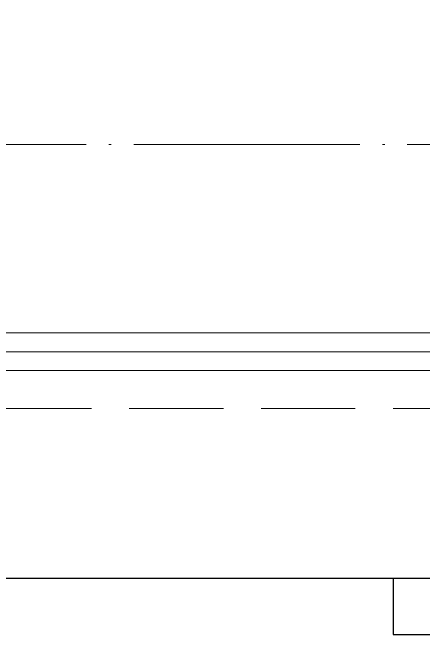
# Model space of a CAD drawing. Extents: x -518115 to 389031, y -231062 to 1628073.
# Drawn here: x 18657 to 19748, y 517540 to 519190 of the extents above; entities that cross this region are included whole.
import ezdxf

# ---------------------------------------------------------------- set-up
doc = ezdxf.new("R2010")
doc.units = 0
doc.header["$LTSCALE"] = 1000
doc.header["$MEASUREMENT"] = 0
doc.linetypes.add('DASH', pattern=[0.35, 0.25, -0.1])
doc.linetypes.add('DOTE', pattern=[2.42, 2, -0.2, 0.02, -0.2])
for name, color, linetype, lineweight in [('DOTE', 19, 'DOTE', 9), ('平面-栏杆', 135, 'Continuous', 15), ('平面-看线', 45, 'Continuous', 15)]:
    doc.layers.add(name, color=color, linetype=linetype, lineweight=lineweight)
doc.layers.add('看线', color=251, linetype='Continuous')

# ---------------------------------------------------------------- blocks, each defined once
blk = doc.blocks.new('GDGDGDSDA')
at = {"layer": 'DOTE', "linetype": 'DOTE', "ltscale": 0.3}
for p, q in [((471334.8, 362158.3), (417334.8, 362158.3)), ((471334.8, 361558.3), (417334.8, 361558.3))]:
    blk.add_line(p, q, dxfattribs=at)

msp = doc.modelspace()

# ---------------------------------------------------------------- linework, layer by layer
at = {"layer": '平面-栏杆'}
for points in [[(21666.6, 518290.4), (17016.6, 518290.4)], [(21666.6, 518240.4), (17016.6, 518240.4)]]:
    msp.add_lwpolyline(points, dxfattribs=at)
at = {"layer": '平面-看线'}
msp.add_lwpolyline([(21666.6, 518340.4), (17016.6, 518340.4)], dxfattribs=at)
at = {"layer": '平面-看线', "linetype": 'DASH'}
msp.add_lwpolyline([(21666.6, 518140.4), (17016.6, 518140.4)], dxfattribs=at)
at = {"layer": '看线', "color": 201}
msp.add_lwpolyline([(15716.6, 519190.4), (15716.6, 517690.4), (35916.6, 517690.4), (35916.6, 519190.4), (38316.6, 519190.4)], dxfattribs=at)
at = {"layer": '看线', "color": 202, "ltscale": 0.5}
msp.add_lwpolyline([(19666.6, 517690.4), (19666.6, 517540.4), (21666.6, 517540.4), (21666.6, 517690.4)], dxfattribs=at)

# ---------------------------------------------------------------- block references
msp.add_blockref('GDGDGDSDA', (-406018.2, 156682.1))

doc.saveas('drawing.dxf')
